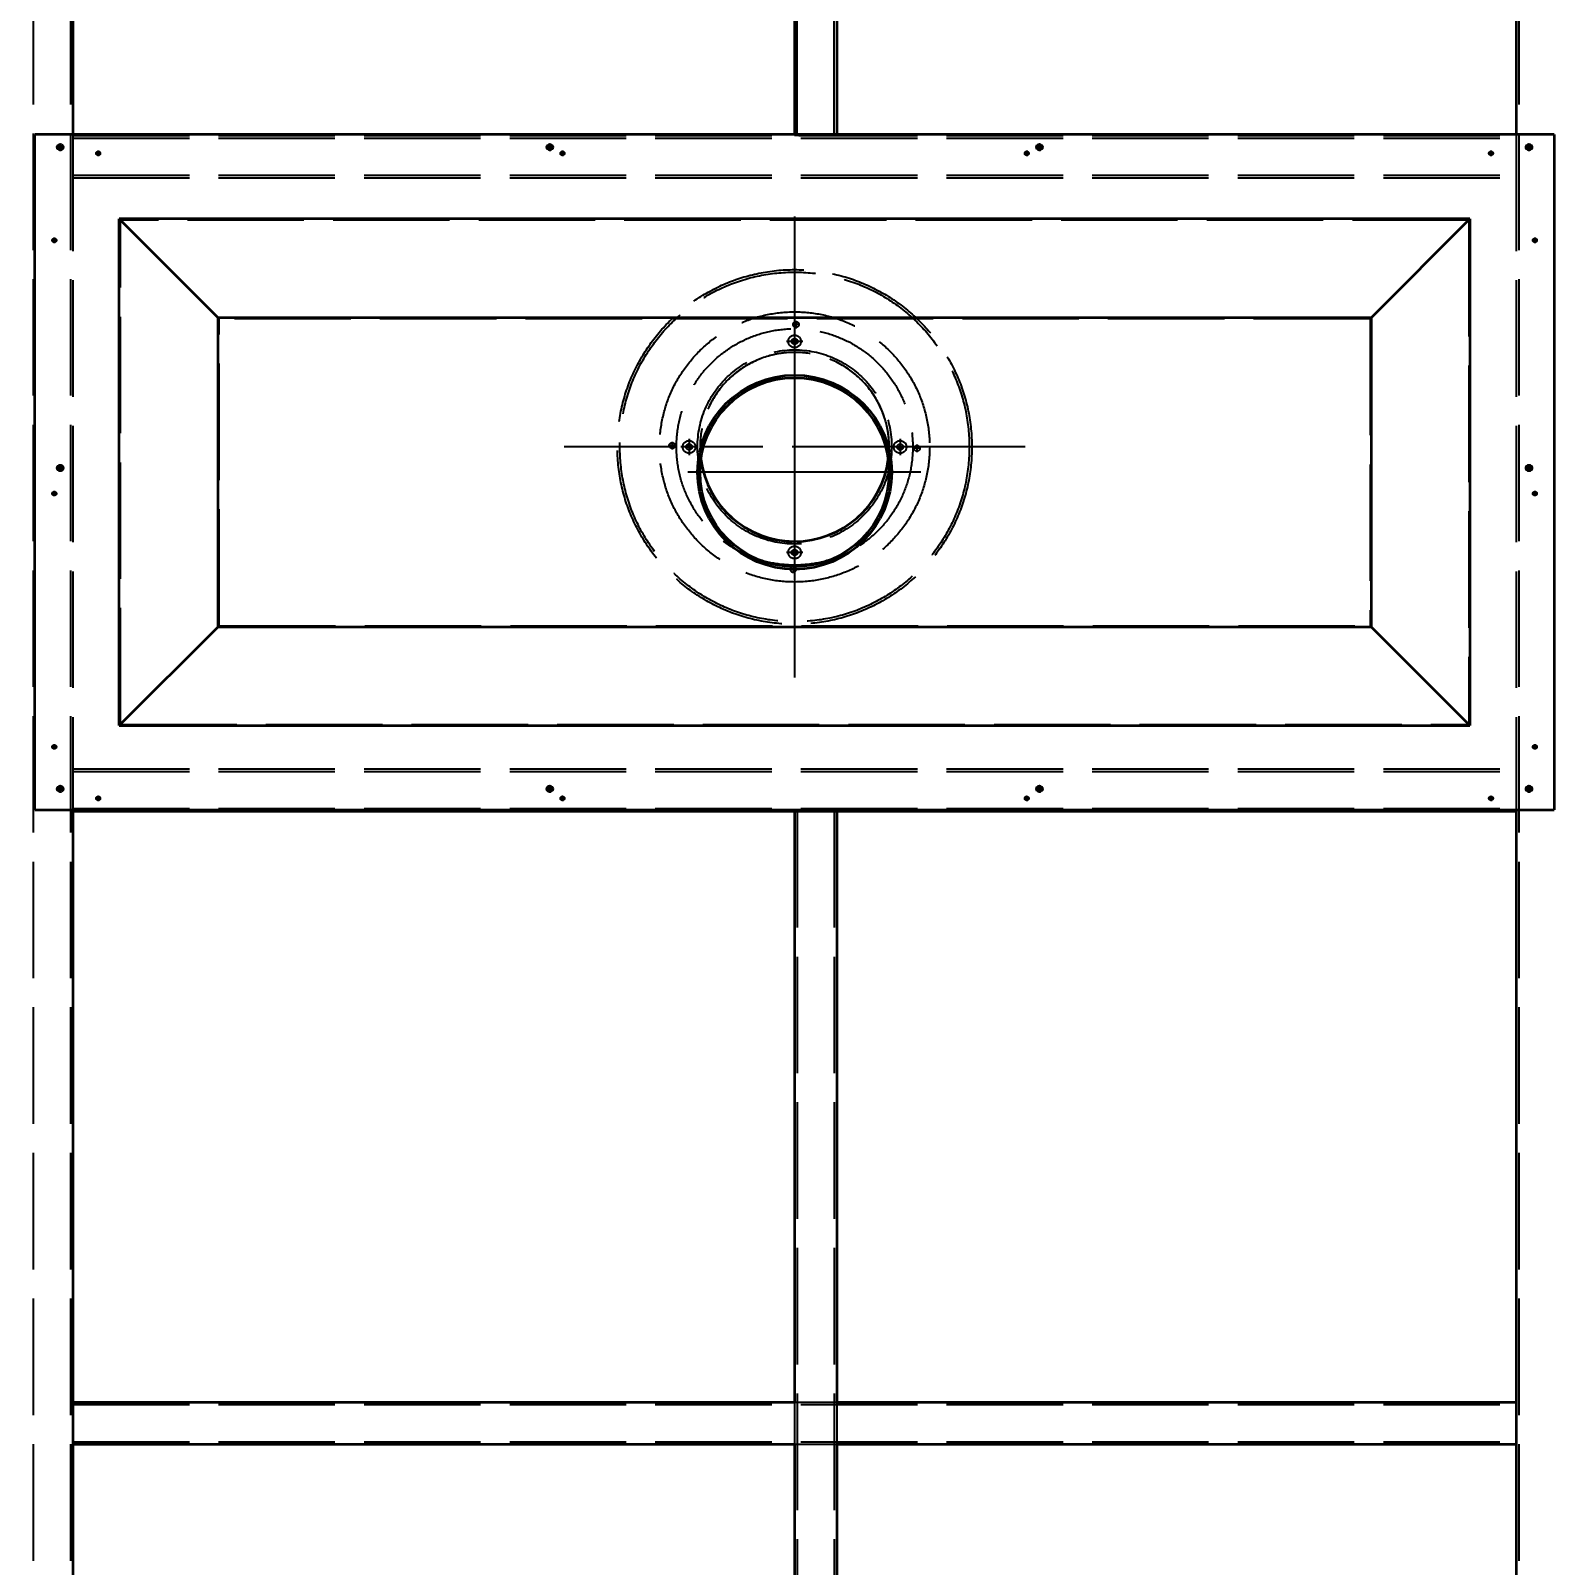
# Model space of a CAD drawing. Header units: millimetres. Extents: x -73083 to 81340, y -6859 to 6812.
# Drawn here: x -68404 to -66599, y 1062 to 2879 of the extents above; entities that cross this region are included whole.
import ezdxf

# ---------------------------------------------------------------- set-up
doc = ezdxf.new("R2010")
doc.units = ezdxf.units.MM
doc.linetypes.add('AM_ISO02W050', pattern=[7.5, 6, -1.5])
doc.linetypes.add('AM_ISO08W050', pattern=[18, 12, -1.5, 3, -1.5])
doc.layers.add('AM_7', color=2, linetype='AM_ISO08W050', lineweight=25)
doc.layers.add('AM_HID', color=1, linetype='AM_ISO02W050', lineweight=25)
doc.layers.add('word_dim', color=253, linetype='Continuous')
doc.styles.get("Standard").update_dxf_attribs({"font": 'romans.shx', "bigfont": 'bigfont.shx'})
doc.dimstyles.new('STANDARD 1-23', dxfattribs={"dimscale": 23, "dimtxt": 3.5, "dimasz": 3, "dimexe": 1, "dimexo": 0, "dimgap": 1, "dimtad": 3, "dimdsep": 46, "dimtxsty": 'Standard', "dimblk1": 'OPEN', "dimblk2": 'OPEN', "dimsah": 1, "dimcen": 0, "dimclrd": 256, "dimclre": 256, "dimclrt": 3, "dimazin": 2, "dimtfac": 1, "dimtmove": 0, "dimatfit": 3, "dimldrblk": 'OPEN', "dimfxl": 0, "dimtolj": 1, "dimtzin": 0, "dimlwd": 13, "dimlwe": 13, "dimarcsym": 0})

# ---------------------------------------------------------------- blocks, each defined once
blk = doc.blocks.new('_Open')
at = {"color": 0, "lineweight": -2}
for p, q in [((-1, 0.167), (0, 0)), ((-1, -0.167), (0, 0)), ((0, 0), (-1, 0))]:
    blk.add_line(p, q, dxfattribs=at)
blk = doc.blocks.new('*D1038')
at = {"layer": 'DEFPOINTS', "color": 0, "ltscale": 2}
for p in [(-69400.5, 5106.5), (-69992.4, -391.2), (-66747, -391.2)]:
    blk.add_point(p, dxfattribs=at)
at = {"layer": 'word_dim', "lineweight": 13, "ltscale": 2}
for p, q in [((-69400.5, 5106.5), (-70015.4, 5106.5)), ((-69992.4, 5037.5), (-69992.4, -322.2)), ((-66747, -391.2), (-70015.4, -391.2))]:
    blk.add_line(p, q, dxfattribs=at)
at = {"layer": 'word_dim', "lineweight": 13, "ltscale": 2, "xscale": 69, "yscale": 69, "zscale": 69}
for p, rotation in [((-69992.4, 5106.5), 90), ((-69992.4, -391.2), 270)]:
    blk.add_blockref('_Open', p, dxfattribs=dict(at, rotation=rotation))
at = {"layer": 'word_dim', "color": 3, "ltscale": 2, "insert": (-70055.6, 2357.6), "char_height": 80.5, "attachment_point": 5, "rotation": 90}
blk.add_mtext('\\A1;5497.6', dxfattribs=at)

msp = doc.modelspace()

# ---------------------------------------------------------------- linework, layer by layer
at = {"color": 7, "lineweight": 35, "ltscale": 23}
for p, q in [((-68353.97402, 3274.97034), (-68353.9746, 2756.24585)), ((-67498.9688, 3274.974), (-67498.96666, 2756.24488)), ((-67448.9688, 3274.97425), (-67448.96666, 2756.24476)), ((-66643.96758, 3274.97767), (-66643.96538, 2756.24378)), ((-68398.96004, 1956.24585), (-68398.95909, 2756.24585)), ((-66598.95903, 2756.24378), (-68398.95909, 2756.24585)), ((-66598.95903, 2756.24378), (-66598.96001, 1956.24378)), ((-68298.95992, 2056.24573), (-68298.9592, 2656.24573)), ((-68298.9592, 2656.24573), (-68181.96006, 2539.24561)), ((-66698.95928, 2656.2439), (-68298.9592, 2656.24573)), ((-66698.95928, 2656.2439), (-66815.96001, 2539.24402)), ((-66698.95928, 2656.2439), (-66698.96001, 2056.2439)), ((-68181.9605, 2173.24561), (-68181.96006, 2539.24561)), ((-66815.96001, 2539.24402), (-68181.96006, 2539.24561)), ((-66815.96001, 2539.24402), (-66815.9605, 2173.24402)), ((-68298.95992, 2056.24573), (-68181.9605, 2173.24561)), ((-68181.9605, 2173.24561), (-66815.9605, 2173.24402)), ((-66698.96001, 2056.2439), (-66815.9605, 2173.24402)), ((-68298.95992, 2056.24573), (-66698.96001, 2056.2439)), ((-68398.96004, 1956.24585), (-66598.96001, 1956.24378)), ((-68353.97554, 1956.24585), (-68353.97719, 554.98194)), ((-68353.96428, 1956.24585), (-68353.96428, 1954.97376)), ((-68353.96428, 1954.97376), (-66643.96416, 1954.97608)), ((-67493.96331, 1954.97486), (-67498.96331, 1954.97486)), ((-67498.96331, 1954.97486), (-67498.96038, 1254.97175)), ((-67453.96331, 1954.97498), (-67493.96331, 1954.97486)), ((-67448.96331, 1954.97498), (-67453.96331, 1954.97498)), ((-67448.96331, 1954.97498), (-67448.96038, 1254.97187)), ((-66643.96416, 1956.2439), (-66643.96416, 1954.97608)), ((-66643.96221, 1956.24378), (-66643.95635, 554.97754)), ((-68353.96282, 1254.96937), (-67498.96038, 1254.97175)), ((-68353.96282, 1254.96937), (-68353.96282, 1249.96937)), ((-67448.96038, 1254.97187), (-66643.96294, 1254.97413)), ((-66643.96294, 1254.97413), (-66643.9627, 1249.97413)), ((-68353.96282, 1249.96937), (-68353.9627, 1209.96937)), ((-66643.9627, 1249.97413), (-66643.9627, 1209.97413)), ((-68353.9627, 1209.96937), (-68353.9627, 1204.96937)), ((-68353.9627, 1204.96937), (-67498.96019, 1204.97175)), ((-67498.96019, 1204.97175), (-67498.9594, 1014.96125)), ((-67448.96019, 1204.97193), (-66643.9627, 1204.97413)), ((-67448.96019, 1204.97193), (-67448.9594, 1014.96106)), ((-66643.9627, 1209.97413), (-66643.9627, 1204.97413))]:
    msp.add_line(p, q, dxfattribs=at)
for centre, radius in [((-68368.95909, 2741.24585), 3.5), ((-67788.95909, 2741.24512), 3.5), ((-67208.95909, 2741.24451), 3.5), ((-66628.95903, 2741.24378), 3.5), ((-68368.95903, 2741.24585), 2.4585), ((-67788.95952, 2741.24512), 2.4585), ((-67208.95952, 2741.24451), 2.4585), ((-66628.98101, 2741.24146), 2.4585), ((-67498.96105, 2356.24488), 115), ((-67498.96105, 2356.24488), 112), ((-68368.95955, 2361.24585), 3.5), ((-68368.95952, 2361.24585), 2.4585), ((-66628.95952, 2361.24378), 3.5), ((-66628.97954, 2361.24146), 2.4585), ((-68368.96001, 1981.24585), 3.5), ((-68368.95995, 1981.24585), 2.4585), ((-67788.96001, 1981.24512), 3.5), ((-67788.96041, 1981.24512), 2.4585), ((-67208.96001, 1981.24451), 3.5), ((-67208.96044, 1981.24451), 2.4585), ((-66628.96001, 1981.24378), 3.5), ((-66628.97783, 1981.24146), 2.4585)]:
    msp.add_circle(centre, radius, dxfattribs=at)
for centre, radius, start, end in [((-67498.96025, 2386.24488), 112, 187.69496807, 352.3016733), ((-67498.96019, 2386.24488), 112, 187.69492709, 269.35947602), ((-67500.58117, 2241.25391), 3.5, 58.71880161, 119.66685403)]:
    msp.add_arc(centre, radius, start, end, dxfattribs=at)
at = {"layer": 'AM_7', "ltscale": 23}
for p, q in [((-68368.95909, 2745.7959), (-68368.95909, 2736.69581)), ((-67788.95909, 2745.79517), (-67788.95909, 2736.6952)), ((-67208.95909, 2745.79444), (-67208.95909, 2736.69446)), ((-66628.95903, 2745.79383), (-66628.95903, 2736.69373)), ((-68364.40911, 2741.24585), (-68373.50908, 2741.24585)), ((-68320.77013, 2733.97571), (-68327.16224, 2733.97571)), ((-68323.96617, 2737.17176), (-68323.96617, 2730.77967)), ((-67784.40911, 2741.24512), (-67793.50911, 2741.24512)), ((-67770.77013, 2733.97584), (-67777.16222, 2733.97584)), ((-67773.96617, 2737.17188), (-67773.96617, 2730.77979)), ((-67220.77013, 2733.97596), (-67227.16222, 2733.97596)), ((-67223.96617, 2737.172), (-67223.96617, 2730.77991)), ((-67204.40905, 2741.24451), (-67213.50908, 2741.24451)), ((-66670.77007, 2733.97608), (-66677.16216, 2733.97608)), ((-66673.96611, 2737.17212), (-66673.96611, 2730.78003)), ((-66624.40899, 2741.24378), (-66633.50908, 2741.24378)), ((-66625.78496, 2741.24146), (-66632.17705, 2741.24146)), ((-66628.98101, 2744.43751), (-66628.98101, 2738.04542)), ((-67498.95971, 2659.24488), (-67498.95971, 2113.24488)), ((-68372.77922, 2630.97376), (-68379.17131, 2630.97376)), ((-68375.97527, 2634.1698), (-68375.97527, 2627.77771)), ((-66618.76812, 2630.96937), (-66625.16021, 2630.96937)), ((-66621.96416, 2634.16541), (-66621.96416, 2627.77332)), ((-67492.7893, 2531.23572), (-67501.88927, 2531.23572)), ((-67497.33928, 2535.78577), (-67497.33928, 2526.6858)), ((-67489.20916, 2511.24488), (-67508.70916, 2511.24488)), ((-67494.36614, 2511.23707), (-67500.75829, 2511.23707)), ((-67498.95916, 2520.99488), (-67498.95916, 2501.49488)), ((-67497.56224, 2514.43311), (-67497.56224, 2508.04102)), ((-67498.96105, 2505.74488), (-67498.96105, 2206.74488)), ((-67225.95971, 2386.24488), (-67771.95971, 2386.24488)), ((-67639.40117, 2387.86573), (-67648.50115, 2387.86573)), ((-67643.95116, 2392.41578), (-67643.95116, 2383.3158)), ((-67614.20958, 2386.24524), (-67633.70958, 2386.24524)), ((-67620.75573, 2387.64222), (-67627.14782, 2387.64222)), ((-67623.95958, 2395.99524), (-67623.95958, 2376.49524)), ((-67623.95177, 2390.83826), (-67623.95177, 2384.44617)), ((-67364.20958, 2386.24439), (-67383.70958, 2386.24439)), ((-67370.77135, 2384.84742), (-67377.16344, 2384.84742)), ((-67373.9674, 2388.04346), (-67373.9674, 2381.65137)), ((-67373.95958, 2395.99439), (-67373.95958, 2376.49439)), ((-67349.4193, 2384.62391), (-67358.51928, 2384.62391)), ((-67353.96929, 2389.17383), (-67353.96929, 2380.07386)), ((-68368.95955, 2365.7959), (-68368.95955, 2356.69581)), ((-66628.97954, 2364.43751), (-66628.97954, 2358.04542)), ((-66628.95952, 2365.79383), (-66628.95952, 2356.69373)), ((-68364.40953, 2361.24585), (-68373.50957, 2361.24585)), ((-67349.46105, 2356.24488), (-67648.46105, 2356.24488)), ((-66624.40947, 2361.24378), (-66633.50957, 2361.24378)), ((-66625.7835, 2361.24146), (-66632.17559, 2361.24146)), ((-68372.77913, 2330.97376), (-68379.17125, 2330.97376)), ((-68375.97521, 2334.1698), (-68375.97521, 2327.77771)), ((-66618.76714, 2330.96937), (-66625.15923, 2330.96937)), ((-66621.96318, 2334.16541), (-66621.96318, 2327.77332)), ((-67489.20995, 2261.24488), (-67508.70995, 2261.24488)), ((-67497.16094, 2261.25269), (-67503.55303, 2261.25269)), ((-67500.35698, 2264.44874), (-67500.35698, 2258.05652)), ((-67498.95995, 2270.99488), (-67498.95995, 2251.49488)), ((-67496.03118, 2241.25391), (-67505.13121, 2241.25391)), ((-67500.58117, 2245.80384), (-67500.58117, 2236.70386)), ((-68372.77907, 2030.97376), (-68379.17119, 2030.97376)), ((-68375.97512, 2034.1698), (-68375.97512, 2027.77771)), ((-66618.76641, 2030.96937), (-66625.1585, 2030.96937)), ((-66621.96245, 2034.16541), (-66621.96245, 2027.77332)), ((-68368.96001, 1985.7959), (-68368.96001, 1976.69581)), ((-67788.96001, 1985.79517), (-67788.96001, 1976.6952)), ((-67208.96001, 1985.79444), (-67208.96001, 1976.69446)), ((-66628.97783, 1984.43751), (-66628.97783, 1978.04542)), ((-66628.96001, 1985.79383), (-66628.96001, 1976.69373)), ((-68364.41002, 1981.24585), (-68373.51, 1981.24585)), ((-68320.76802, 1969.97571), (-68327.16011, 1969.97571)), ((-68323.96407, 1973.17176), (-68323.96407, 1966.77967)), ((-67784.40999, 1981.24512), (-67793.51, 1981.24512)), ((-67770.76802, 1969.97584), (-67777.16011, 1969.97584)), ((-67773.96407, 1973.17188), (-67773.96407, 1966.77979)), ((-67220.76799, 1969.97596), (-67227.16014, 1969.97596)), ((-67223.9641, 1973.172), (-67223.9641, 1966.77991)), ((-67204.41002, 1981.24451), (-67213.51, 1981.24451)), ((-66670.76812, 1969.97608), (-66677.16021, 1969.97608)), ((-66673.96416, 1973.17212), (-66673.96416, 1966.78003)), ((-66624.40996, 1981.24378), (-66633.51006, 1981.24378)), ((-66625.78179, 1981.24146), (-66632.17388, 1981.24146))]:
    msp.add_line(p, q, dxfattribs=at)
at = {"layer": 'AM_HID', "ltscale": 23}
for p, q in [((-68400.97402, 3274.98206), (-68400.97722, 554.98206)), ((-68356.97402, 3274.98206), (-68356.97722, 554.98206)), ((-67495.96666, 2754.97486), (-67495.9688, 3274.974)), ((-67451.96666, 2754.97498), (-67451.9688, 3274.97425)), ((-66640.96758, 3274.97767), (-66640.95635, 554.97754)), ((-68353.9746, 2756.24585), (-68353.97554, 1956.24585)), ((-68353.96938, 2754.97376), (-66643.96929, 2754.97608)), ((-68353.96938, 2754.97376), (-68353.96938, 2749.97376)), ((-68353.96938, 2751.97376), (-66643.96929, 2751.97608)), ((-68353.96938, 2749.97376), (-68353.96932, 2709.97376)), ((-67498.96666, 2756.24488), (-67498.96666, 2754.97486)), ((-67493.96666, 2754.97486), (-67498.96666, 2754.97486)), ((-67493.96666, 2754.97486), (-67453.96666, 2754.97498)), ((-67448.96666, 2754.97498), (-67453.96666, 2754.97498)), ((-67448.96666, 2756.24476), (-67448.96666, 2754.97498)), ((-66643.96929, 2754.97608), (-66643.96929, 2749.97608)), ((-66643.96929, 2749.97608), (-66643.96929, 2709.97608)), ((-66643.96538, 2756.24378), (-66643.96221, 1956.24378)), ((-68353.96932, 2709.97376), (-68353.96932, 2704.97376)), ((-66643.96929, 2709.97608), (-66643.96929, 2704.97608)), ((-68353.96932, 2707.97376), (-66643.96929, 2707.97608)), ((-68353.96932, 2704.97376), (-66643.96929, 2704.97608)), ((-68297.71726, 2057.48841), (-68297.71654, 2655.00318)), ((-68297.71654, 2655.00318), (-68180.71741, 2538.00293)), ((-66700.20171, 2655.00123), (-68297.71654, 2655.00318)), ((-66700.20171, 2655.00123), (-66817.20269, 2538.00135)), ((-66700.20171, 2655.00123), (-66700.20244, 2057.48646)), ((-68180.71784, 2174.48829), (-68180.71741, 2538.00293)), ((-66817.20269, 2538.00135), (-68180.71741, 2538.00293)), ((-66817.20269, 2538.00135), (-66817.20317, 2174.4867)), ((-68297.71726, 2057.48841), (-68180.71784, 2174.48829)), ((-68180.71784, 2174.48829), (-66817.20317, 2174.4867)), ((-66700.20244, 2057.48646), (-66817.20317, 2174.4867)), ((-68297.71726, 2057.48841), (-66700.20244, 2057.48646)), ((-68353.96434, 2004.97376), (-66643.9644, 2004.97608)), ((-68353.96434, 2004.97376), (-68353.96434, 1999.97376)), ((-68353.96434, 2001.97376), (-66643.9644, 2001.97608)), ((-68353.96434, 1999.97376), (-68353.96428, 1959.97376)), ((-66643.9644, 2004.97608), (-66643.9644, 1999.97608)), ((-66643.9644, 1999.97608), (-66643.96416, 1959.97608)), ((-68353.96428, 1959.97376), (-68353.96428, 1956.24585)), ((-68353.96428, 1957.97376), (-66643.96416, 1957.97608)), ((-67495.96331, 1954.97486), (-67495.95751, 554.974)), ((-67451.96331, 1954.97498), (-67451.95751, 554.97425)), ((-66643.96416, 1959.97608), (-66643.96416, 1956.2439)), ((-67498.96038, 1254.97175), (-67448.96038, 1254.97187)), ((-67498.96038, 1254.97175), (-67498.96019, 1204.97175)), ((-67448.96038, 1254.97187), (-67448.96019, 1204.97193)), ((-68353.96282, 1251.96937), (-66643.9627, 1251.97413)), ((-68353.9627, 1207.96937), (-66643.9627, 1207.97413)), ((-67498.96019, 1204.97175), (-67448.96019, 1204.97193))]:
    msp.add_line(p, q, dxfattribs=at)
for centre, radius in [((-68323.96617, 2733.97571), 2.4585), ((-67773.96617, 2733.97584), 2.4585), ((-67223.96617, 2733.97596), 2.4585), ((-66673.96611, 2733.97608), 2.4585), ((-68375.97527, 2630.97376), 2.4585), ((-66621.96416, 2630.96937), 2.4585), ((-67498.95971, 2386.24488), 210), ((-67498.95971, 2386.24488), 207), ((-67498.96025, 2386.24488), 160), ((-67497.33928, 2531.23572), 3.5), ((-67498.95958, 2386.24488), 140), ((-67498.95916, 2511.24488), 7.5), ((-67498.95916, 2511.24488), 3.5), ((-67498.95873, 2511.24488), 3.5), ((-67497.56224, 2511.23707), 2.4585), ((-67498.96019, 2386.24488), 115), ((-67643.95116, 2387.86573), 3.5), ((-67623.95958, 2386.24524), 7.5), ((-67623.95958, 2386.24524), 3.5), ((-67623.95909, 2386.24524), 3.5), ((-67623.95177, 2387.64222), 2.4585), ((-67373.95958, 2386.24439), 7.5), ((-67373.95958, 2386.24439), 3.5), ((-67373.95909, 2386.24439), 3.5), ((-67373.9674, 2384.84742), 2.4585), ((-67353.96929, 2384.62391), 3.5), ((-68375.97521, 2330.97376), 2.4585), ((-66621.96318, 2330.96937), 2.4585), ((-67498.95995, 2261.24488), 7.5), ((-67500.35698, 2261.25269), 2.4585), ((-67498.95995, 2261.24488), 3.5), ((-67498.95946, 2261.24488), 3.5), ((-68375.97512, 2030.97376), 2.4585), ((-66621.96245, 2030.96937), 2.4585), ((-68323.96407, 1969.97571), 2.4585), ((-67773.96407, 1969.97584), 2.4585), ((-67223.9641, 1969.97596), 2.4585), ((-66673.96416, 1969.97608), 2.4585)]:
    msp.add_circle(centre, radius, dxfattribs=at)
for centre, radius, start, end in [((-67498.96025, 2386.24488), 112, 352.3016733, 187.69496807), ((-67498.96019, 2386.24488), 112, 269.35947602, 187.69492709), ((-67500.58117, 2241.25391), 3.5, 119.66685403, 58.71880161)]:
    msp.add_arc(centre, radius, start, end, dxfattribs=at)

# ---------------------------------------------------------------- dimensions: what is measured, and where the dimension line sits
at = {"layer": 'word_dim', "ltscale": 2}
dim = msp.add_linear_dim(base=(-69992.39986, -391.16245), p1=(-69400.4561, 5106.4596), p2=(-66746.98055, -391.16245), angle=90, dimstyle='STANDARD 1-23', override={"dimdec": 1}, dxfattribs=at)
dim.commit()
dim.dimension.update_dxf_attribs({"geometry": '*D1038', "text_midpoint": (-70055.64986, 2357.64858)})

doc.saveas('drawing.dxf')
